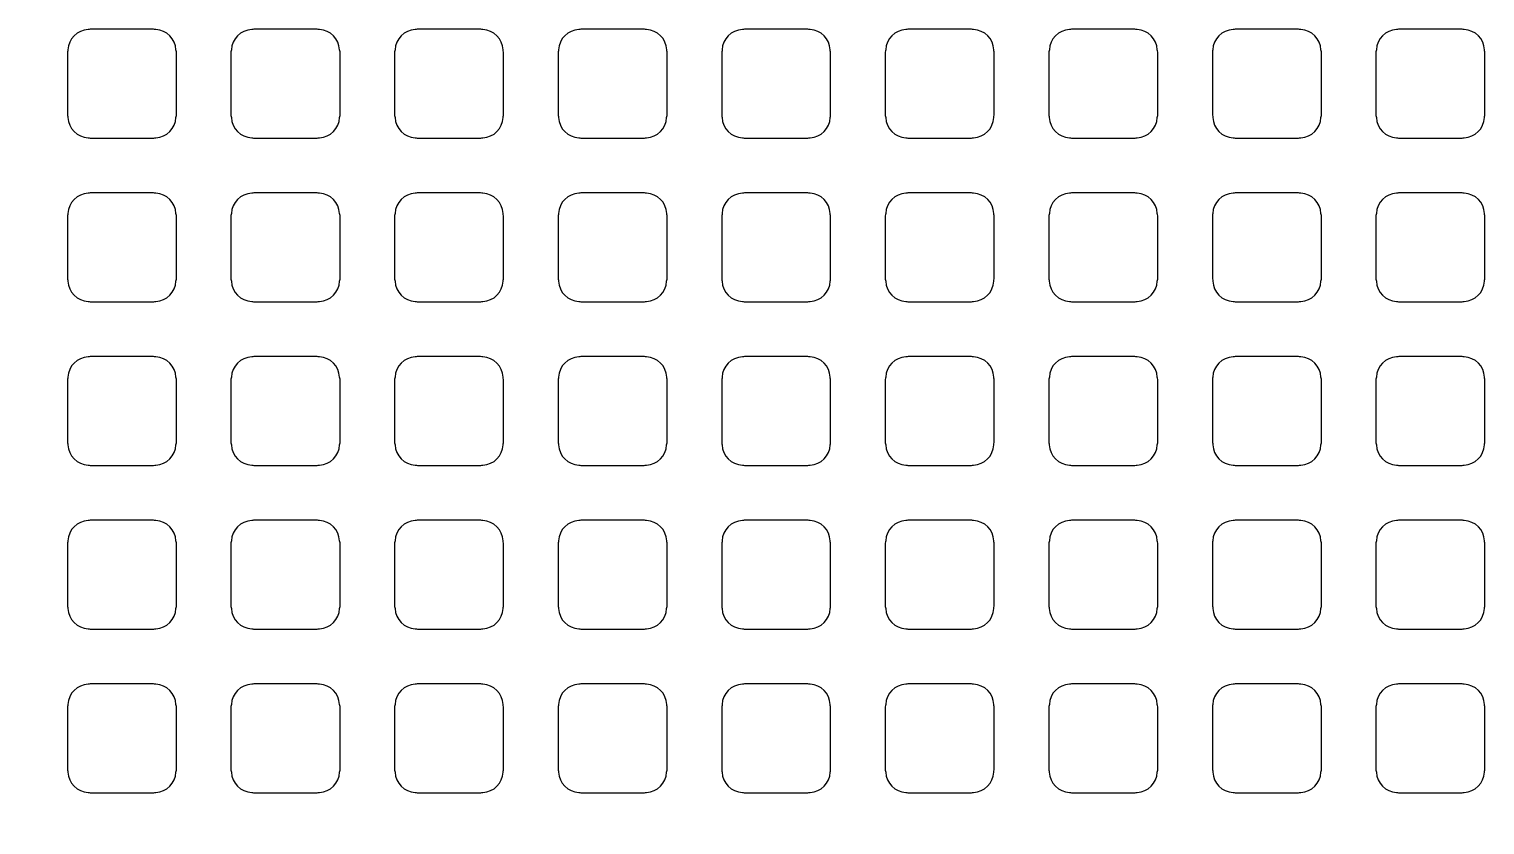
# Model space of a CAD drawing. Header units: millimetres. Extents: x 3440 to 3572, y 2 to 96.
# Drawn here: x 3530.208 to 3531.565, y 57.752 to 58.493 of the extents above; entities that cross this region are included whole.
import ezdxf

# ---------------------------------------------------------------- set-up
doc = ezdxf.new("R2010")
doc.units = ezdxf.units.MM
doc.header["$LTSCALE"] = 23.1
doc.layers.add('gbr-dxf', color=7, linetype='CONTINUOUS')

msp = doc.modelspace()

# ---------------------------------------------------------------- linework, layer by layer
at = {"layer": 'gbr-dxf', "linetype": 'Continuous'}
for points in [[(3530.2439, 58.4129, -0.101214), (3530.2443, 58.411, 0.393729), (3530.2632, 58.3921, -0.09841), (3530.2651, 58.3917), (3530.3243, 58.3917, -0.095462), (3530.3262, 58.3921, 0.393729), (3530.345, 58.4109, -0.095482), (3530.3454, 58.4128), (3530.3454, 58.472, -0.098843), (3530.345, 58.4739, 0.393729), (3530.3261, 58.4928, -0.101678), (3530.3242, 58.4932), (3530.265, 58.4932, -0.092621), (3530.2632, 58.4928, 0.393729), (3530.2444, 58.474, -0.104195), (3530.2439, 58.472)], [(3530.3962, 58.4128, -0.098843), (3530.3967, 58.4109, 0.393729), (3530.4156, 58.3921, -0.092282), (3530.4173, 58.3917), (3530.4766, 58.3917, -0.101214), (3530.4786, 58.3921, 0.393729), (3530.4975, 58.411, -0.09841), (3530.4979, 58.4129), (3530.4979, 58.472, -0.101214), (3530.4974, 58.474, 0.393729), (3530.4786, 58.4928, -0.095482), (3530.4767, 58.4932), (3530.4175, 58.4932, -0.098843), (3530.4156, 58.4928, 0.393729), (3530.3967, 58.4739, -0.101678), (3530.3962, 58.472)], [(3530.5487, 58.4128, -0.095462), (3530.5491, 58.411, 0.393729), (3530.568, 58.3921, -0.09841), (3530.5699, 58.3917), (3530.6291, 58.3917, -0.095462), (3530.631, 58.3921, 0.393729), (3530.6498, 58.4109, -0.101678), (3530.6503, 58.4129), (3530.6503, 58.4719, -0.104567), (3530.6498, 58.4739, 0.393729), (3530.6309, 58.4928, -0.101678), (3530.629, 58.4932), (3530.5698, 58.4932, -0.092621), (3530.568, 58.4928, 0.393729), (3530.5492, 58.474, -0.09841), (3530.5487, 58.4721)], [(3530.7011, 58.4128, -0.095462), (3530.7015, 58.4109, 0.393729), (3530.7204, 58.3921, -0.095482), (3530.7222, 58.3917), (3530.7815, 58.3917, -0.092621), (3530.7833, 58.3921, 0.393729), (3530.8022, 58.4109, -0.101678), (3530.8027, 58.4129), (3530.8027, 58.4722, -0.092621), (3530.8023, 58.474, 0.393729), (3530.7834, 58.4928, -0.092282), (3530.7816, 58.4932), (3530.7223, 58.4932, -0.095462), (3530.7204, 58.4928, 0.393729), (3530.7015, 58.474, -0.09841), (3530.7011, 58.472)], [(3530.8535, 58.4128, -0.095462), (3530.8539, 58.4109, 0.393729), (3530.8728, 58.3921, -0.092282), (3530.8745, 58.3917), (3530.9338, 58.3917, -0.101214), (3530.9358, 58.3921, 0.393729), (3530.9547, 58.411, -0.088868), (3530.955, 58.4127), (3530.955, 58.4722, -0.092621), (3530.9546, 58.474, 0.393729), (3530.9358, 58.4928, -0.095482), (3530.9339, 58.4932), (3530.8747, 58.4932, -0.098843), (3530.8728, 58.4928, 0.393729), (3530.8539, 58.4739, -0.09841), (3530.8535, 58.472)], [(3531.0058, 58.4129, -0.101214), (3531.0063, 58.4109, 0.393729), (3531.0252, 58.3921, -0.095482), (3531.027, 58.3917), (3531.0863, 58.3917, -0.092621), (3531.0881, 58.3921, 0.393729), (3531.107, 58.4109, -0.107228), (3531.1075, 58.413), (3531.1075, 58.4721, -0.098843), (3531.1071, 58.474, 0.393729), (3531.0882, 58.4928, -0.092282), (3531.0864, 58.4932), (3531.027, 58.4932, -0.095462), (3531.0252, 58.4928, 0.393729), (3531.0063, 58.474, -0.104195), (3531.0058, 58.4719)], [(3531.1583, 58.4128, -0.095462), (3531.1587, 58.411, 0.393729), (3531.1776, 58.3921, -0.09841), (3531.1795, 58.3917), (3531.2387, 58.3917, -0.095462), (3531.2406, 58.3921, 0.393729), (3531.2594, 58.4109, -0.101678), (3531.2599, 58.4129), (3531.2599, 58.4719, -0.104567), (3531.2594, 58.4739, 0.393729), (3531.2405, 58.4928, -0.101678), (3531.2386, 58.4932), (3531.1794, 58.4932, -0.092621), (3531.1776, 58.4928, 0.393729), (3531.1588, 58.474, -0.09841), (3531.1583, 58.4721)], [(3531.3107, 58.413, -0.101214), (3531.3112, 58.411, 0.393729), (3531.33, 58.3921, -0.101678), (3531.332, 58.3917), (3531.3911, 58.3917, -0.098843), (3531.393, 58.3921, 0.393729), (3531.4118, 58.411, -0.095482), (3531.4123, 58.4128), (3531.4123, 58.472, -0.098843), (3531.4118, 58.4739, 0.393729), (3531.393, 58.4928, -0.09841), (3531.3911, 58.4932), (3531.3319, 58.4932, -0.101214), (3531.33, 58.4928, 0.393729), (3531.3111, 58.4739, -0.092282), (3531.3107, 58.4721)], [(3531.4631, 58.4128, -0.098843), (3531.4635, 58.4109, 0.393729), (3531.4824, 58.3921, -0.095482), (3531.4842, 58.3917), (3531.5435, 58.3917, -0.092621), (3531.5453, 58.3921, 0.393729), (3531.5642, 58.4109, -0.09841), (3531.5646, 58.4128), (3531.5646, 58.4722, -0.089302), (3531.5643, 58.474, 0.393729), (3531.5454, 58.4928, -0.092282), (3531.5436, 58.4932), (3531.4842, 58.4932, -0.095462), (3531.4824, 58.4928, 0.393729), (3531.4635, 58.474, -0.101678), (3531.4631, 58.472)], [(3530.2439, 58.2605, -0.101214), (3530.2443, 58.2586, 0.393729), (3530.2632, 58.2397, -0.095482), (3530.265, 58.2393), (3530.3244, 58.2393, -0.092621), (3530.3262, 58.2397, 0.393729), (3530.345, 58.2585, -0.095482), (3530.3454, 58.2604), (3530.3454, 58.3196, -0.098843), (3530.345, 58.3215, 0.393729), (3530.3261, 58.3404, -0.104195), (3530.3241, 58.3409), (3530.2651, 58.3409, -0.095462), (3530.2632, 58.3404, 0.393729), (3530.2444, 58.3216, -0.104195), (3530.2439, 58.3196)], [(3530.3962, 58.2604, -0.098843), (3530.3967, 58.2585, 0.393729), (3530.4156, 58.2397, -0.088868), (3530.4173, 58.2393), (3530.4767, 58.2393, -0.098843), (3530.4786, 58.2397, 0.393729), (3530.4975, 58.2586, -0.09841), (3530.4979, 58.2605), (3530.4979, 58.3196, -0.101214), (3530.4974, 58.3216, 0.393729), (3530.4786, 58.3404, -0.09841), (3530.4767, 58.3409), (3530.4175, 58.3409, -0.101214), (3530.4156, 58.3404, 0.393729), (3530.3967, 58.3215, -0.101678), (3530.3962, 58.3196)], [(3530.5487, 58.2604, -0.095462), (3530.5491, 58.2586, 0.393729), (3530.568, 58.2397, -0.095482), (3530.5699, 58.2393), (3530.6292, 58.2393, -0.092621), (3530.631, 58.2397, 0.393729), (3530.6498, 58.2585, -0.101678), (3530.6503, 58.2605), (3530.6503, 58.3195, -0.104567), (3530.6498, 58.3215, 0.393729), (3530.6309, 58.3404, -0.104195), (3530.6289, 58.3409), (3530.5699, 58.3409, -0.095462), (3530.568, 58.3404, 0.393729), (3530.5492, 58.3216, -0.09841), (3530.5487, 58.3197)], [(3530.7011, 58.2604, -0.095462), (3530.7015, 58.2585, 0.393729), (3530.7204, 58.2397, -0.092282), (3530.7222, 58.2393), (3530.7816, 58.2393, -0.089302), (3530.7833, 58.2397, 0.393729), (3530.8022, 58.2585, -0.101678), (3530.8027, 58.2605), (3530.8027, 58.3198, -0.092621), (3530.8023, 58.3216, 0.393729), (3530.7834, 58.3404, -0.095482), (3530.7816, 58.3409), (3530.7223, 58.3409, -0.098843), (3530.7204, 58.3404, 0.393729), (3530.7015, 58.3216, -0.09841), (3530.7011, 58.3196)], [(3530.8535, 58.2604, -0.095462), (3530.8539, 58.2585, 0.393729), (3530.8728, 58.2397, -0.088868), (3530.8745, 58.2393), (3530.9339, 58.2393, -0.098843), (3530.9358, 58.2397, 0.393729), (3530.9547, 58.2586, -0.088868), (3530.955, 58.2603), (3530.955, 58.3198, -0.092621), (3530.9546, 58.3216, 0.393729), (3530.9358, 58.3404, -0.09841), (3530.9339, 58.3409), (3530.8747, 58.3409, -0.101214), (3530.8728, 58.3404, 0.393729), (3530.8539, 58.3215, -0.09841), (3530.8535, 58.3196)], [(3531.0058, 58.2605, -0.101214), (3531.0063, 58.2585, 0.393729), (3531.0252, 58.2397, -0.092282), (3531.027, 58.2393), (3531.0864, 58.2393, -0.089302), (3531.0881, 58.2397, 0.393729), (3531.107, 58.2585, -0.107228), (3531.1075, 58.2606), (3531.1075, 58.3197, -0.098843), (3531.1071, 58.3216, 0.393729), (3531.0882, 58.3404, -0.095482), (3531.0864, 58.3409), (3531.0271, 58.3409, -0.098843), (3531.0252, 58.3404, 0.393729), (3531.0063, 58.3216, -0.104195), (3531.0058, 58.3195)], [(3531.1583, 58.2604, -0.095462), (3531.1587, 58.2586, 0.393729), (3531.1776, 58.2397, -0.095482), (3531.1795, 58.2393), (3531.2388, 58.2393, -0.092621), (3531.2406, 58.2397, 0.393729), (3531.2594, 58.2585, -0.101678), (3531.2599, 58.2605), (3531.2599, 58.3195, -0.104567), (3531.2594, 58.3215, 0.393729), (3531.2405, 58.3404, -0.104195), (3531.2385, 58.3409), (3531.1795, 58.3409, -0.095462), (3531.1776, 58.3404, 0.393729), (3531.1588, 58.3216, -0.09841), (3531.1583, 58.3197)], [(3531.3107, 58.2606, -0.101214), (3531.3112, 58.2586, 0.393729), (3531.33, 58.2397, -0.09841), (3531.3319, 58.2393), (3531.3911, 58.2393, -0.095462), (3531.393, 58.2397, 0.393729), (3531.4118, 58.2586, -0.095482), (3531.4123, 58.2604), (3531.4123, 58.3196, -0.098843), (3531.4118, 58.3215, 0.393729), (3531.393, 58.3404, -0.101678), (3531.391, 58.3409), (3531.332, 58.3409, -0.104567), (3531.33, 58.3404, 0.393729), (3531.3111, 58.3215, -0.092282), (3531.3107, 58.3197)], [(3531.4631, 58.2605, -0.098843), (3531.4635, 58.2585, 0.393729), (3531.4824, 58.2397, -0.092282), (3531.4842, 58.2393), (3531.5436, 58.2393, -0.089302), (3531.5453, 58.2397, 0.393729), (3531.5642, 58.2585, -0.09841), (3531.5646, 58.2604), (3531.5646, 58.3198, -0.089302), (3531.5643, 58.3216, 0.393729), (3531.5454, 58.3404, -0.095482), (3531.5436, 58.3409), (3531.4843, 58.3409, -0.098843), (3531.4824, 58.3404, 0.393729), (3531.4635, 58.3216, -0.101678), (3531.4631, 58.3196)], [(3530.2439, 58.1081, -0.101214), (3530.2443, 58.1062, 0.393729), (3530.2632, 58.0873, -0.104195), (3530.2652, 58.0868), (3530.3242, 58.0868, -0.101214), (3530.3262, 58.0873, 0.393729), (3530.345, 58.1061, -0.095482), (3530.3454, 58.108), (3530.3454, 58.1672, -0.098843), (3530.345, 58.1691, 0.393729), (3530.3261, 58.188, -0.107228), (3530.3241, 58.1885), (3530.2651, 58.1885, -0.098843), (3530.2632, 58.188, 0.393729), (3530.2444, 58.1692, -0.104195), (3530.2439, 58.1672)], [(3530.3962, 58.108, -0.098843), (3530.3967, 58.1061, 0.393729), (3530.4156, 58.0873, -0.09841), (3530.4175, 58.0868), (3530.4765, 58.0868, -0.10699), (3530.4786, 58.0873, 0.393729), (3530.4975, 58.1062, -0.09841), (3530.4979, 58.1081), (3530.4979, 58.1672, -0.101214), (3530.4974, 58.1692, 0.393729), (3530.4786, 58.188, -0.101678), (3530.4766, 58.1885), (3530.4176, 58.1885, -0.104567), (3530.4156, 58.188, 0.393729), (3530.3967, 58.1691, -0.101678), (3530.3962, 58.1672)], [(3530.5487, 58.108, -0.095462), (3530.5491, 58.1062, 0.393729), (3530.568, 58.0873, -0.104195), (3530.57, 58.0868), (3530.629, 58.0868, -0.101214), (3530.631, 58.0873, 0.393729), (3530.6498, 58.1061, -0.101678), (3530.6503, 58.1081), (3530.6503, 58.1671, -0.104567), (3530.6498, 58.1691, 0.393729), (3530.6309, 58.188, -0.107228), (3530.6289, 58.1885), (3530.5699, 58.1885, -0.098843), (3530.568, 58.188, 0.393729), (3530.5492, 58.1692, -0.09841), (3530.5487, 58.1673)], [(3530.7011, 58.108, -0.095462), (3530.7015, 58.1061, 0.393729), (3530.7204, 58.0873, -0.101678), (3530.7223, 58.0868), (3530.7814, 58.0868, -0.098843), (3530.7833, 58.0873, 0.393729), (3530.8022, 58.1061, -0.101678), (3530.8027, 58.1081), (3530.8027, 58.1674, -0.092621), (3530.8023, 58.1692, 0.393729), (3530.7834, 58.188, -0.09841), (3530.7815, 58.1885), (3530.7224, 58.1885, -0.101214), (3530.7204, 58.188, 0.393729), (3530.7015, 58.1692, -0.09841), (3530.7011, 58.1672)], [(3530.8535, 58.108, -0.095462), (3530.8539, 58.1061, 0.393729), (3530.8728, 58.0873, -0.09841), (3530.8747, 58.0868), (3530.9337, 58.0868, -0.10699), (3530.9358, 58.0873, 0.393729), (3530.9547, 58.1062, -0.088868), (3530.955, 58.1079), (3530.955, 58.1674, -0.092621), (3530.9546, 58.1692, 0.393729), (3530.9358, 58.188, -0.101678), (3530.9338, 58.1885), (3530.8748, 58.1885, -0.104567), (3530.8728, 58.188, 0.393729), (3530.8539, 58.1691, -0.09841), (3530.8535, 58.1672)], [(3531.0058, 58.1081, -0.101214), (3531.0063, 58.1061, 0.393729), (3531.0252, 58.0873, -0.101678), (3531.0271, 58.0868), (3531.0862, 58.0868, -0.098843), (3531.0881, 58.0873, 0.393729), (3531.107, 58.1061, -0.107228), (3531.1075, 58.1082), (3531.1075, 58.1673, -0.098843), (3531.1071, 58.1692, 0.393729), (3531.0882, 58.188, -0.09841), (3531.0863, 58.1885), (3531.0272, 58.1885, -0.101214), (3531.0252, 58.188, 0.393729), (3531.0063, 58.1692, -0.104195), (3531.0058, 58.1671)], [(3531.1583, 58.108, -0.095462), (3531.1587, 58.1062, 0.393729), (3531.1776, 58.0873, -0.104195), (3531.1796, 58.0868), (3531.2386, 58.0868, -0.101214), (3531.2406, 58.0873, 0.393729), (3531.2594, 58.1061, -0.101678), (3531.2599, 58.1081), (3531.2599, 58.1671, -0.104567), (3531.2594, 58.1691, 0.393729), (3531.2405, 58.188, -0.107228), (3531.2385, 58.1885), (3531.1795, 58.1885, -0.098843), (3531.1776, 58.188, 0.393729), (3531.1588, 58.1692, -0.09841), (3531.1583, 58.1673)], [(3531.3107, 58.1082, -0.101214), (3531.3112, 58.1062, 0.393729), (3531.33, 58.0873, -0.107228), (3531.3321, 58.0868), (3531.391, 58.0868, -0.104567), (3531.393, 58.0873, 0.393729), (3531.4118, 58.1062, -0.095482), (3531.4123, 58.108), (3531.4123, 58.1672, -0.098843), (3531.4118, 58.1691, 0.393729), (3531.393, 58.188, -0.104195), (3531.3909, 58.1885), (3531.332, 58.1885, -0.10699), (3531.33, 58.188, 0.393729), (3531.3111, 58.1691, -0.092282), (3531.3107, 58.1673)], [(3531.4631, 58.1081, -0.098843), (3531.4635, 58.1061, 0.393729), (3531.4824, 58.0873, -0.101678), (3531.4843, 58.0868), (3531.5434, 58.0868, -0.098843), (3531.5453, 58.0873, 0.393729), (3531.5642, 58.1061, -0.09841), (3531.5646, 58.108), (3531.5646, 58.1674, -0.089302), (3531.5643, 58.1692, 0.393729), (3531.5454, 58.188, -0.09841), (3531.5435, 58.1885), (3531.4844, 58.1885, -0.101214), (3531.4824, 58.188, 0.393729), (3531.4635, 58.1692, -0.101678), (3531.4631, 58.1672)], [(3530.2439, 57.9557, -0.101214), (3530.2443, 57.9538, 0.393729), (3530.2632, 57.9349, -0.101678), (3530.2652, 57.9344), (3530.3243, 57.9344, -0.098843), (3530.3262, 57.9349, 0.393729), (3530.345, 57.9537, -0.095482), (3530.3454, 57.9556), (3530.3454, 58.0148, -0.098843), (3530.345, 58.0167, 0.393729), (3530.3261, 58.0356, -0.09841), (3530.3242, 58.036), (3530.265, 58.036, -0.089302), (3530.2632, 58.0356, 0.393729), (3530.2444, 58.0168, -0.104195), (3530.2439, 58.0148)], [(3530.3962, 57.9556, -0.098843), (3530.3967, 57.9537, 0.393729), (3530.4156, 57.9349, -0.095482), (3530.4174, 57.9344), (3530.4766, 57.9344, -0.104567), (3530.4786, 57.9349, 0.393729), (3530.4975, 57.9538, -0.09841), (3530.4979, 57.9557), (3530.4979, 58.0148, -0.101214), (3530.4974, 58.0168, 0.393729), (3530.4786, 58.0356, -0.092282), (3530.4768, 58.036), (3530.4174, 58.036, -0.095462), (3530.4156, 58.0356, 0.393729), (3530.3967, 58.0167, -0.101678), (3530.3962, 58.0148)], [(3530.5487, 57.9556, -0.095462), (3530.5491, 57.9538, 0.393729), (3530.568, 57.9349, -0.101678), (3530.57, 57.9344), (3530.6291, 57.9344, -0.098843), (3530.631, 57.9349, 0.393729), (3530.6498, 57.9537, -0.101678), (3530.6503, 57.9557), (3530.6503, 58.0147, -0.104567), (3530.6498, 58.0167, 0.393729), (3530.6309, 58.0356, -0.09841), (3530.629, 58.036), (3530.5698, 58.036, -0.089302), (3530.568, 58.0356, 0.393729), (3530.5492, 58.0168, -0.09841), (3530.5487, 58.0149)], [(3530.7011, 57.9556, -0.095462), (3530.7015, 57.9537, 0.393729), (3530.7204, 57.9349, -0.09841), (3530.7223, 57.9344), (3530.7815, 57.9344, -0.095462), (3530.7833, 57.9349, 0.393729), (3530.8022, 57.9537, -0.101678), (3530.8027, 57.9557), (3530.8027, 58.015, -0.092621), (3530.8023, 58.0168, 0.393729), (3530.7834, 58.0356, -0.088868), (3530.7817, 58.036), (3530.7222, 58.036, -0.092621), (3530.7204, 58.0356, 0.393729), (3530.7015, 58.0168, -0.09841), (3530.7011, 58.0148)], [(3530.8535, 57.9556, -0.095462), (3530.8539, 57.9537, 0.393729), (3530.8728, 57.9349, -0.095482), (3530.8746, 57.9344), (3530.9338, 57.9344, -0.104567), (3530.9358, 57.9349, 0.393729), (3530.9547, 57.9538, -0.088868), (3530.955, 57.9555), (3530.955, 58.015, -0.092621), (3530.9546, 58.0168, 0.393729), (3530.9358, 58.0356, -0.092282), (3530.934, 58.036), (3530.8746, 58.036, -0.095462), (3530.8728, 58.0356, 0.393729), (3530.8539, 58.0167, -0.09841), (3530.8535, 58.0148)], [(3531.0058, 57.9557, -0.101214), (3531.0063, 57.9537, 0.393729), (3531.0252, 57.9349, -0.09841), (3531.0271, 57.9344), (3531.0863, 57.9344, -0.095462), (3531.0881, 57.9349, 0.393729), (3531.107, 57.9537, -0.107228), (3531.1075, 57.9558), (3531.1075, 58.0149, -0.098843), (3531.1071, 58.0168, 0.393729), (3531.0882, 58.0356, -0.088868), (3531.0865, 58.036), (3531.027, 58.036, -0.092621), (3531.0252, 58.0356, 0.393729), (3531.0063, 58.0168, -0.104195), (3531.0058, 58.0147)], [(3531.1583, 57.9556, -0.095462), (3531.1587, 57.9538, 0.393729), (3531.1776, 57.9349, -0.101678), (3531.1796, 57.9344), (3531.2387, 57.9344, -0.098843), (3531.2406, 57.9349, 0.393729), (3531.2594, 57.9537, -0.101678), (3531.2599, 57.9557), (3531.2599, 58.0147, -0.104567), (3531.2594, 58.0167, 0.393729), (3531.2405, 58.0356, -0.09841), (3531.2386, 58.036), (3531.1794, 58.036, -0.089302), (3531.1776, 58.0356, 0.393729), (3531.1588, 58.0168, -0.09841), (3531.1583, 58.0149)], [(3531.3107, 57.9558, -0.101214), (3531.3112, 57.9538, 0.393729), (3531.33, 57.9349, -0.104195), (3531.332, 57.9344), (3531.391, 57.9344, -0.101214), (3531.393, 57.9349, 0.393729), (3531.4118, 57.9538, -0.095482), (3531.4123, 57.9556), (3531.4123, 58.0148, -0.098843), (3531.4118, 58.0167, 0.393729), (3531.393, 58.0356, -0.095482), (3531.3911, 58.036), (3531.3319, 58.036, -0.098843), (3531.33, 58.0356, 0.393729), (3531.3111, 58.0167, -0.092282), (3531.3107, 58.0149)], [(3531.4631, 57.9557, -0.098843), (3531.4635, 57.9537, 0.393729), (3531.4824, 57.9349, -0.09841), (3531.4843, 57.9344), (3531.5435, 57.9344, -0.095462), (3531.5453, 57.9349, 0.393729), (3531.5642, 57.9537, -0.09841), (3531.5646, 57.9556), (3531.5646, 58.015, -0.089302), (3531.5643, 58.0168, 0.393729), (3531.5454, 58.0356, -0.088868), (3531.5437, 58.036), (3531.4842, 58.036, -0.092621), (3531.4824, 58.0356, 0.393729), (3531.4635, 58.0168, -0.101678), (3531.4631, 58.0148)], [(3530.2439, 57.8033, -0.101214), (3530.2443, 57.8014, 0.393729), (3530.2632, 57.7825, -0.09841), (3530.2651, 57.7821), (3530.3243, 57.7821, -0.095462), (3530.3262, 57.7825, 0.393729), (3530.345, 57.8013, -0.095482), (3530.3454, 57.8032), (3530.3454, 57.8624, -0.098843), (3530.345, 57.8643, 0.393729), (3530.3261, 57.8832, -0.101678), (3530.3242, 57.8836), (3530.265, 57.8836, -0.092621), (3530.2632, 57.8832, 0.393729), (3530.2444, 57.8644, -0.104195), (3530.2439, 57.8624)], [(3530.3962, 57.8032, -0.098843), (3530.3967, 57.8013, 0.393729), (3530.4156, 57.7825, -0.092282), (3530.4173, 57.7821), (3530.4766, 57.7821, -0.101214), (3530.4786, 57.7825, 0.393729), (3530.4975, 57.8014, -0.09841), (3530.4979, 57.8033), (3530.4979, 57.8624, -0.101214), (3530.4974, 57.8644, 0.393729), (3530.4786, 57.8832, -0.095482), (3530.4767, 57.8836), (3530.4175, 57.8836, -0.098843), (3530.4156, 57.8832, 0.393729), (3530.3967, 57.8643, -0.101678), (3530.3962, 57.8624)], [(3530.5487, 57.8032, -0.095462), (3530.5491, 57.8014, 0.393729), (3530.568, 57.7825, -0.09841), (3530.5699, 57.7821), (3530.6291, 57.7821, -0.095462), (3530.631, 57.7825, 0.393729), (3530.6498, 57.8013, -0.101678), (3530.6503, 57.8033), (3530.6503, 57.8623, -0.104567), (3530.6498, 57.8643, 0.393729), (3530.6309, 57.8832, -0.101678), (3530.629, 57.8836), (3530.5698, 57.8836, -0.092621), (3530.568, 57.8832, 0.393729), (3530.5492, 57.8644, -0.09841), (3530.5487, 57.8625)], [(3530.7011, 57.8032, -0.095462), (3530.7015, 57.8013, 0.393729), (3530.7204, 57.7825, -0.095482), (3530.7222, 57.7821), (3530.7815, 57.7821, -0.092621), (3530.7833, 57.7825, 0.393729), (3530.8022, 57.8013, -0.101678), (3530.8027, 57.8033), (3530.8027, 57.8626, -0.092621), (3530.8023, 57.8644, 0.393729), (3530.7834, 57.8832, -0.092282), (3530.7816, 57.8836), (3530.7223, 57.8836, -0.095462), (3530.7204, 57.8832, 0.393729), (3530.7015, 57.8644, -0.09841), (3530.7011, 57.8624)], [(3530.8535, 57.8032, -0.095462), (3530.8539, 57.8013, 0.393729), (3530.8728, 57.7825, -0.092282), (3530.8745, 57.7821), (3530.9338, 57.7821, -0.101214), (3530.9358, 57.7825, 0.393729), (3530.9547, 57.8014, -0.088868), (3530.955, 57.8031), (3530.955, 57.8626, -0.092621), (3530.9546, 57.8644, 0.393729), (3530.9358, 57.8832, -0.095482), (3530.9339, 57.8836), (3530.8747, 57.8836, -0.098843), (3530.8728, 57.8832, 0.393729), (3530.8539, 57.8643, -0.09841), (3530.8535, 57.8624)], [(3531.0058, 57.8033, -0.101214), (3531.0063, 57.8013, 0.393729), (3531.0252, 57.7825, -0.095482), (3531.027, 57.7821), (3531.0863, 57.7821, -0.092621), (3531.0881, 57.7825, 0.393729), (3531.107, 57.8013, -0.107228), (3531.1075, 57.8034), (3531.1075, 57.8625, -0.098843), (3531.1071, 57.8644, 0.393729), (3531.0882, 57.8832, -0.092282), (3531.0864, 57.8836), (3531.027, 57.8836, -0.095462), (3531.0252, 57.8832, 0.393729), (3531.0063, 57.8644, -0.104195), (3531.0058, 57.8623)], [(3531.1583, 57.8032, -0.095462), (3531.1587, 57.8014, 0.393729), (3531.1776, 57.7825, -0.09841), (3531.1795, 57.7821), (3531.2387, 57.7821, -0.095462), (3531.2406, 57.7825, 0.393729), (3531.2594, 57.8013, -0.101678), (3531.2599, 57.8033), (3531.2599, 57.8623, -0.104567), (3531.2594, 57.8643, 0.393729), (3531.2405, 57.8832, -0.101678), (3531.2386, 57.8836), (3531.1794, 57.8836, -0.092621), (3531.1776, 57.8832, 0.393729), (3531.1588, 57.8644, -0.09841), (3531.1583, 57.8625)], [(3531.3107, 57.8034, -0.101214), (3531.3112, 57.8014, 0.393729), (3531.33, 57.7825, -0.101678), (3531.332, 57.7821), (3531.3911, 57.7821, -0.098843), (3531.393, 57.7825, 0.393729), (3531.4118, 57.8014, -0.095482), (3531.4123, 57.8032), (3531.4123, 57.8624, -0.098843), (3531.4118, 57.8643, 0.393729), (3531.393, 57.8832, -0.09841), (3531.3911, 57.8836), (3531.3319, 57.8836, -0.101214), (3531.33, 57.8832, 0.393729), (3531.3111, 57.8643, -0.092282), (3531.3107, 57.8625)], [(3531.4631, 57.8033, -0.098843), (3531.4635, 57.8013, 0.393729), (3531.4824, 57.7825, -0.095482), (3531.4842, 57.7821), (3531.5435, 57.7821, -0.092621), (3531.5453, 57.7825, 0.393729), (3531.5642, 57.8013, -0.09841), (3531.5646, 57.8032), (3531.5646, 57.8626, -0.089302), (3531.5643, 57.8644, 0.393729), (3531.5454, 57.8832, -0.092282), (3531.5436, 57.8836), (3531.4842, 57.8836, -0.095462), (3531.4824, 57.8832, 0.393729), (3531.4635, 57.8644, -0.101678), (3531.4631, 57.8624)]]:
    msp.add_lwpolyline(points, format="xyb", close=True, dxfattribs=at)
msp.add_lwpolyline([(3528.8227, 57.8167, -0.198817), (3530.6284, 53.455, -0.009964), (3530.6284, 53.4522), (3530.6284, 51.1886, -0.210617), (3530.6062, 51.1313), (3530.6006, 51.1258, 0.036059), (3530.5989, 51.1236, 0.135581), (3530.5954, 51.1135), (3530.5954, 50.5032, -0.007269)], format="xyb", dxfattribs=at)

doc.saveas('drawing.dxf')
